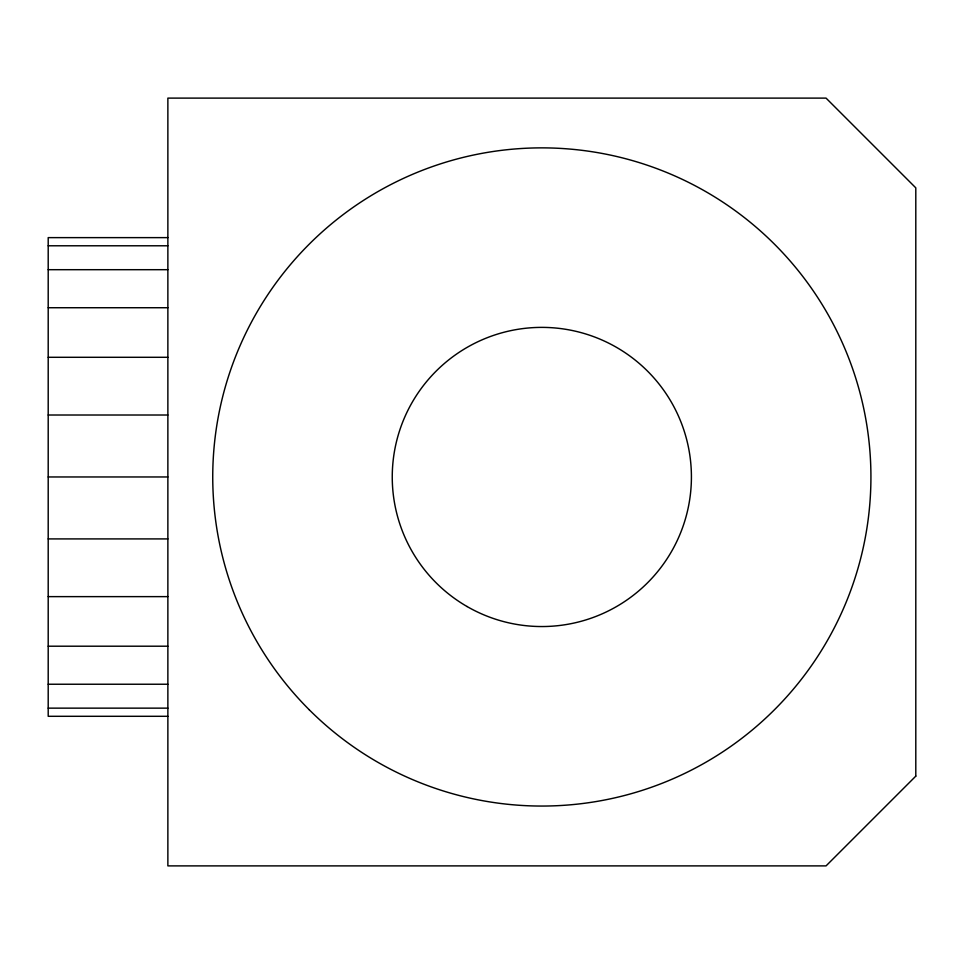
<?xml version="1.0" encoding="UTF-8"?>
<svg xmlns="http://www.w3.org/2000/svg" width="964" height="964" viewBox="0 0 964 964"><rect width="100%" height="100%" fill="white"/><g stroke="black" fill="none" stroke-linecap="round" stroke-linejoin="round"><path stroke-width="1.45" d="M167.869 237.626L48.2 237.626L48.2 716.3L167.869 716.3M48.2 245.784L167.869 245.784M48.2 269.691L167.869 269.691M48.2 307.733L167.869 307.733M48.2 357.295L167.869 357.295M48.2 415.014L167.869 415.014M48.2 476.963L167.869 476.963M48.2 538.912L167.869 538.912M48.2 596.632L167.869 596.632M48.2 646.205L167.869 646.205M48.2 684.235L167.869 684.235M48.2 708.142L167.869 708.142M915.8 776.141L826.052 865.889L167.869 865.889L167.869 98.111L826.052 98.111L915.8 187.86L915.8 776.141M467.046 606.513A149.589 149.589 0 0 0 691.417 476.963A149.589 149.589 0 0 0 467.046 347.414A149.589 149.589 0 0 0 467.046 606.513M309.131 709.661A329.086 329.086 0 0 0 859.707 562.145A329.086 329.086 0 0 0 456.659 159.084A329.086 329.086 0 0 0 309.131 709.661"/></g></svg>
